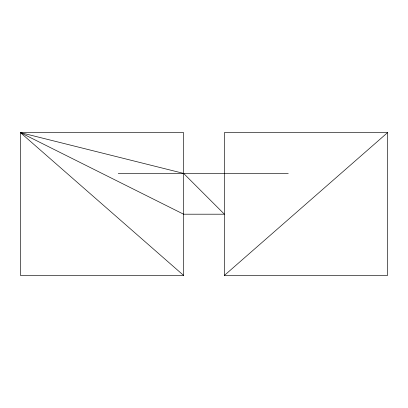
<?xml version="1.0" encoding="UTF-8"?>
<svg xmlns="http://www.w3.org/2000/svg" width="408" height="408" viewBox="0 0 408 408"><rect width="100%" height="100%" fill="white"/><g stroke="black" fill="none" stroke-linecap="round" stroke-linejoin="round"><path stroke-width="0.61" d="M224.4 275.4L387.6 132.6L387.6 275.4L224.4 275.4L224.4 132.6L387.6 132.6M20.4 132.6L183.6 132.6L183.6 275.4L20.4 275.4L20.4 132.6L183.6 173.4L224.4 214.2L183.6 214.2L20.4 132.6L183.6 275.4M118.254 173.4L288.252 173.4"/></g></svg>
